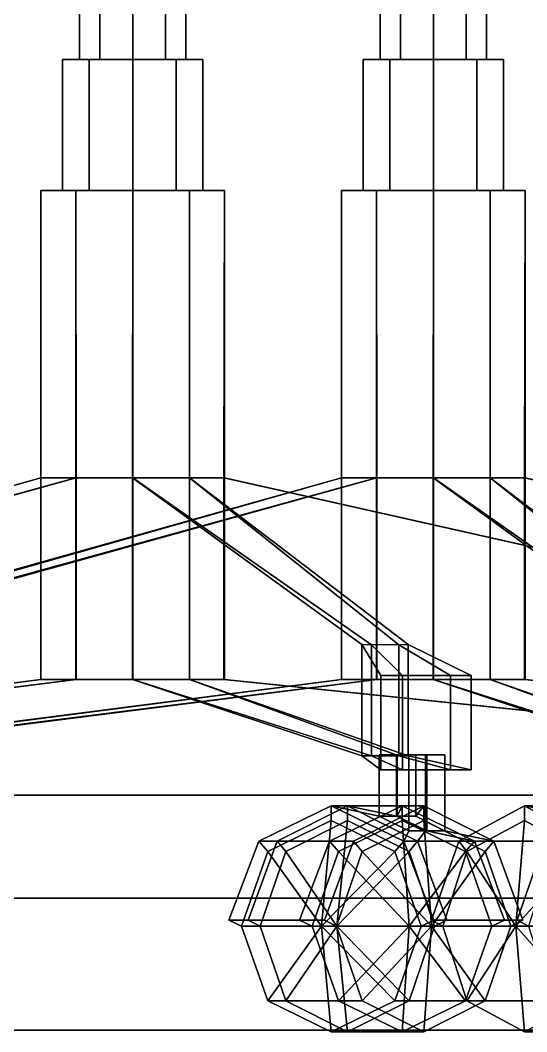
# Model space of a CAD drawing. Extents: x -252 to 252, y 0 to 101.
# Drawn here: x 184.73 to 191.81, y -0.06 to 14.07 of the extents above; entities that cross this region are included whole.
import ezdxf

# ---------------------------------------------------------------- set-up
doc = ezdxf.new("R2010")
doc.units = 0

msp = doc.modelspace()

# ---------------------------------------------------------------- linework, layer by layer
for points in [[(173.486786, -0.033936, 217.815475), (173.486786, 21.105835, 217.815475), (240.904663, 21.105835, 217.815536), (240.904663, -0.033936, 217.815506)], [(173.486786, 19.31665, 200.184692), (173.486786, -0.033936, 200.184692), (240.904663, -0.033936, 200.184692), (240.904663, 19.31665, 200.184692)], [(185.842453, 16.153473, 112.927773), (185.558762, 16.153471, 113.318535), (185.558762, 13.521462, 113.318535), (185.842453, 13.521463, 112.927773)], [(185.558762, 16.153471, 113.318535), (185.558762, 16.153473, 113.800926), (185.558762, 13.521463, 113.800926), (185.558762, 13.521462, 113.318535)], [(185.558762, 16.153473, 113.800926), (185.842453, 16.153473, 114.191444), (185.842453, 13.521463, 114.191444), (185.558762, 13.521463, 113.800926)], [(186.301392, 16.153473, 112.778877), (185.842453, 16.153473, 112.927773), (185.842453, 13.521463, 112.927773), (186.301392, 13.521463, 112.778877)], [(185.842453, 16.153473, 114.191444), (186.301392, 16.153471, 114.340355), (186.301392, 13.521462, 114.340355), (185.842453, 13.521463, 114.191444)], [(186.760101, 16.153471, 112.928017), (186.301392, 16.153473, 112.778877), (186.301392, 13.521463, 112.778877), (186.760101, 13.521462, 112.928017)], [(186.301392, 16.153471, 114.340355), (186.760101, 16.153473, 114.1912), (186.760101, 13.521463, 114.1912), (186.301392, 13.521462, 114.340355)], [(186.760101, 16.153473, 114.1912), (187.044037, 16.153473, 113.800682), (187.044037, 13.521463, 113.800682), (186.760101, 13.521463, 114.1912)], [(187.044037, 16.153471, 113.318291), (186.760101, 16.153471, 112.928017), (186.760101, 13.521462, 112.928017), (187.044037, 13.521462, 113.318291)], [(187.044037, 16.153473, 113.800682), (187.044037, 16.153471, 113.318291), (187.044037, 13.521462, 113.318291), (187.044037, 13.521463, 113.800682)], [(190.042221, 16.153473, -164.310364), (189.75853, 16.153471, -163.919601), (189.75853, 13.521462, -163.919601), (190.042221, 13.521463, -164.310364)], [(189.75853, 16.153471, -163.919601), (189.75853, 16.153473, -163.43721), (189.75853, 13.521463, -163.43721), (189.75853, 13.521462, -163.919601)], [(189.75853, 16.153473, -163.43721), (190.042221, 16.153473, -163.046692), (190.042221, 13.521463, -163.046692), (189.75853, 13.521463, -163.43721)], [(190.50116, 16.153473, -164.459259), (190.042221, 16.153473, -164.310364), (190.042221, 13.521463, -164.310364), (190.50116, 13.521463, -164.459259)], [(190.042221, 16.153473, -163.046692), (190.50116, 16.153471, -162.897781), (190.50116, 13.521462, -162.897781), (190.042221, 13.521463, -163.046692)], [(190.959854, 16.153471, -164.31012), (190.50116, 16.153473, -164.459259), (190.50116, 13.521463, -164.459259), (190.959854, 13.521462, -164.31012)], [(190.50116, 16.153471, -162.897781), (190.959854, 16.153473, -163.046936), (190.959854, 13.521463, -163.046936), (190.50116, 13.521462, -162.897781)], [(190.959854, 16.153473, -163.046936), (191.24379, 16.153473, -163.437454), (191.24379, 13.521463, -163.437454), (190.959854, 13.521463, -163.046936)], [(191.24379, 16.153471, -163.919846), (190.959854, 16.153471, -164.31012), (190.959854, 13.521462, -164.31012), (191.24379, 13.521462, -163.919846)], [(191.24379, 16.153473, -163.437454), (191.24379, 16.153471, -163.919846), (191.24379, 13.521462, -163.919846), (191.24379, 13.521463, -163.437454)], [(185.842453, 13.521463, 112.927773), (185.558762, 13.521462, 113.318535), (185.320877, 13.521462, 113.241219), (185.695404, 13.521462, 112.725624)], [(185.558762, 13.521462, 113.318535), (185.558762, 13.521463, 113.800926), (185.320877, 13.521462, 113.877953), (185.320877, 13.521462, 113.241219)], [(185.558762, 13.521463, 113.800926), (185.842453, 13.521463, 114.191444), (185.695404, 13.521462, 114.393593), (185.320877, 13.521462, 113.877953)], [(185.695404, 13.521462, 112.725624), (185.320877, 13.521462, 113.241219), (185.320877, 11.692321, 113.241219), (185.695404, 11.692321, 112.725624)], [(185.320877, 13.521462, 113.241219), (185.320877, 13.521462, 113.877953), (185.320877, 11.692321, 113.877953), (185.320877, 11.692321, 113.241219)], [(185.320877, 13.521462, 113.877953), (185.695404, 13.521462, 114.393593), (185.695404, 11.692321, 114.393593), (185.320877, 11.692321, 113.877953)], [(186.301392, 13.521463, 112.778877), (185.842453, 13.521463, 112.927773), (185.695404, 13.521462, 112.725624), (186.301392, 13.521462, 112.528862)], [(185.842453, 13.521463, 114.191444), (186.301392, 13.521462, 114.340355), (186.301392, 13.521462, 114.59037), (185.695404, 13.521462, 114.393593)], [(186.301392, 13.521462, 112.528862), (185.695404, 13.521462, 112.725624), (185.695404, 11.692321, 112.725624), (186.301392, 11.692321, 112.528862)], [(185.695404, 13.521462, 114.393593), (186.301392, 13.521462, 114.59037), (186.301392, 11.692321, 114.59037), (185.695404, 11.692321, 114.393593)], [(186.760101, 13.521462, 112.928017), (186.301392, 13.521463, 112.778877), (186.301392, 13.521462, 112.528862), (186.907135, 13.521462, 112.725868)], [(186.301392, 13.521462, 114.340355), (186.760101, 13.521463, 114.1912), (186.907135, 13.521462, 114.393349), (186.301392, 13.521462, 114.59037)], [(186.907135, 13.521462, 112.725868), (186.301392, 13.521462, 112.528862), (186.301392, 11.692321, 112.528862), (186.907135, 11.692321, 112.725868)], [(186.301392, 13.521462, 114.59037), (186.907135, 13.521462, 114.393349), (186.907135, 11.692321, 114.393349), (186.301392, 11.692321, 114.59037)], [(186.760101, 13.521463, 114.1912), (187.044037, 13.521463, 113.800682), (187.281677, 13.521462, 113.878197), (186.907135, 13.521462, 114.393349)], [(187.044037, 13.521462, 113.318291), (186.760101, 13.521462, 112.928017), (186.907135, 13.521462, 112.725868), (187.281677, 13.521462, 113.240974)], [(186.907135, 13.521462, 114.393349), (187.281677, 13.521462, 113.878197), (187.281677, 11.692321, 113.878197), (186.907135, 11.692321, 114.393349)], [(187.281677, 13.521462, 113.240974), (186.907135, 13.521462, 112.725868), (186.907135, 11.692321, 112.725868), (187.281677, 11.692321, 113.240974)], [(187.044037, 13.521463, 113.800682), (187.044037, 13.521462, 113.318291), (187.281677, 13.521462, 113.240974), (187.281677, 13.521462, 113.878197)], [(187.281677, 13.521462, 113.878197), (187.281677, 13.521462, 113.240974), (187.281677, 11.692321, 113.240974), (187.281677, 11.692321, 113.878197)], [(190.042221, 13.521463, -164.310364), (189.75853, 13.521462, -163.919601), (189.520645, 13.521462, -163.996918), (189.895172, 13.521462, -164.512512)], [(189.75853, 13.521462, -163.919601), (189.75853, 13.521463, -163.43721), (189.520645, 13.521462, -163.360184), (189.520645, 13.521462, -163.996918)], [(189.75853, 13.521463, -163.43721), (190.042221, 13.521463, -163.046692), (189.895172, 13.521462, -162.844543), (189.520645, 13.521462, -163.360184)], [(189.895172, 13.521462, -164.512512), (189.520645, 13.521462, -163.996918), (189.520645, 11.692321, -163.996918), (189.895172, 11.692321, -164.512512)], [(189.520645, 13.521462, -163.996918), (189.520645, 13.521462, -163.360184), (189.520645, 11.692321, -163.360184), (189.520645, 11.692321, -163.996918)], [(189.520645, 13.521462, -163.360184), (189.895172, 13.521462, -162.844543), (189.895172, 11.692321, -162.844543), (189.520645, 11.692321, -163.360184)], [(190.50116, 13.521463, -164.459259), (190.042221, 13.521463, -164.310364), (189.895172, 13.521462, -164.512512), (190.50116, 13.521462, -164.709274)], [(190.042221, 13.521463, -163.046692), (190.50116, 13.521462, -162.897781), (190.50116, 13.521462, -162.647766), (189.895172, 13.521462, -162.844543)], [(190.50116, 13.521462, -164.709274), (189.895172, 13.521462, -164.512512), (189.895172, 11.692321, -164.512512), (190.50116, 11.692321, -164.709274)], [(189.895172, 13.521462, -162.844543), (190.50116, 13.521462, -162.647766), (190.50116, 11.692321, -162.647766), (189.895172, 11.692321, -162.844543)], [(190.959854, 13.521462, -164.31012), (190.50116, 13.521463, -164.459259), (190.50116, 13.521462, -164.709274), (191.106903, 13.521462, -164.512268)], [(190.50116, 13.521462, -162.897781), (190.959854, 13.521463, -163.046936), (191.106903, 13.521462, -162.844788), (190.50116, 13.521462, -162.647766)], [(191.106903, 13.521462, -164.512268), (190.50116, 13.521462, -164.709274), (190.50116, 11.692321, -164.709274), (191.106903, 11.692321, -164.512268)], [(190.50116, 13.521462, -162.647766), (191.106903, 13.521462, -162.844788), (191.106903, 11.692321, -162.844788), (190.50116, 11.692321, -162.647766)], [(190.959854, 13.521463, -163.046936), (191.24379, 13.521463, -163.437454), (191.48143, 13.521462, -163.35994), (191.106903, 13.521462, -162.844788)], [(191.24379, 13.521462, -163.919846), (190.959854, 13.521462, -164.31012), (191.106903, 13.521462, -164.512268), (191.48143, 13.521462, -163.997162)], [(191.106903, 13.521462, -162.844788), (191.48143, 13.521462, -163.35994), (191.48143, 11.692321, -163.35994), (191.106903, 11.692321, -162.844788)], [(191.48143, 13.521462, -163.997162), (191.106903, 13.521462, -164.512268), (191.106903, 11.692321, -164.512268), (191.48143, 11.692321, -163.997162)], [(191.24379, 13.521463, -163.437454), (191.24379, 13.521462, -163.919846), (191.48143, 13.521462, -163.997162), (191.48143, 13.521462, -163.35994)], [(191.48143, 13.521462, -163.35994), (191.48143, 13.521462, -163.997162), (191.48143, 11.692321, -163.997162), (191.48143, 11.692321, -163.35994)], [(185.509155, 11.692321, 112.469048), (185.01947, 11.692321, 113.143349), (185.01947, 7.680287, 113.143349), (185.513611, 7.680287, 112.472435)], [(185.01947, 11.692321, 113.143349), (185.01947, 11.692321, 113.976357), (185.01947, 7.680287, 113.976357), (185.01947, 7.680287, 113.143349)], [(185.01947, 11.692321, 113.976357), (185.509155, 11.692321, 114.650169), (185.509155, 7.680287, 114.650169), (185.01947, 7.680287, 113.976357)], [(185.695404, 11.692321, 112.725624), (185.320877, 11.692321, 113.241219), (185.01947, 11.692321, 113.143349), (185.509155, 11.692321, 112.469048)], [(185.320877, 11.692321, 113.241219), (185.320877, 11.692321, 113.877953), (185.01947, 11.692321, 113.976357), (185.01947, 11.692321, 113.143349)], [(185.320877, 11.692321, 113.877953), (185.695404, 11.692321, 114.393593), (185.509155, 11.692321, 114.650169), (185.01947, 11.692321, 113.976357)], [(186.301392, 11.692321, 112.211983), (185.509155, 11.692321, 112.469048), (185.513611, 7.680287, 112.472435), (186.301392, 7.680287, 112.211967)], [(185.509155, 11.692321, 114.650169), (186.301392, 11.692321, 114.907249), (186.299667, 7.680287, 114.901543), (185.509155, 7.680287, 114.650169)], [(186.301392, 11.692321, 112.528862), (185.695404, 11.692321, 112.725624), (185.509155, 11.692321, 112.469048), (186.301392, 11.692321, 112.211983)], [(185.695404, 11.692321, 114.393593), (186.301392, 11.692321, 114.59037), (186.301392, 11.692321, 114.907249), (185.509155, 11.692321, 114.650169)], [(186.301392, 11.692321, 114.907249), (187.093643, 11.692321, 114.650169), (187.093643, 7.680287, 114.650169), (186.299667, 7.680287, 114.901543)], [(187.093643, 11.692321, 112.469048), (186.301392, 11.692321, 112.211983), (186.301392, 7.680287, 112.211967), (187.093384, 7.680287, 112.468925)], [(186.907135, 11.692321, 112.725868), (186.301392, 11.692321, 112.528862), (186.301392, 11.692321, 112.211983), (187.093643, 11.692321, 112.469048)], [(186.301392, 11.692321, 114.59037), (186.907135, 11.692321, 114.393349), (187.093643, 11.692321, 114.650169), (186.301392, 11.692321, 114.907249)], [(186.907135, 11.692321, 114.393349), (187.281677, 11.692321, 113.878197), (187.583069, 11.692321, 113.976112), (187.093643, 11.692321, 114.650169)], [(187.281677, 11.692321, 113.240974), (186.907135, 11.692321, 112.725868), (187.093643, 11.692321, 112.469048), (187.583069, 11.692321, 113.143105)], [(187.583069, 11.692321, 113.143105), (187.093643, 11.692321, 112.469048), (187.093384, 7.680287, 112.468925), (187.583084, 7.680287, 113.143105)], [(187.093643, 11.692321, 114.650169), (187.583069, 11.692321, 113.976112), (187.576324, 7.680287, 113.976112), (187.093643, 7.680287, 114.650169)], [(187.281677, 11.692321, 113.878197), (187.281677, 11.692321, 113.240974), (187.583069, 11.692321, 113.143105), (187.583069, 11.692321, 113.976112)], [(187.583069, 11.692321, 113.976112), (187.583069, 11.692321, 113.143105), (187.583084, 7.680287, 113.143105), (187.576324, 7.680287, 113.976112)], [(189.708908, 11.692321, -164.769089), (189.219238, 11.692321, -164.094788), (189.219238, 7.680287, -164.094788), (189.713364, 7.680287, -164.765701)], [(189.219238, 11.692321, -164.094788), (189.219238, 11.692321, -163.26178), (189.219238, 7.680287, -163.26178), (189.219238, 7.680287, -164.094788)], [(189.219238, 11.692321, -163.26178), (189.708908, 11.692321, -162.587967), (189.708908, 7.680287, -162.587967), (189.219238, 7.680287, -163.26178)], [(189.895172, 11.692321, -164.512512), (189.520645, 11.692321, -163.996918), (189.219238, 11.692321, -164.094788), (189.708908, 11.692321, -164.769089)], [(189.520645, 11.692321, -163.996918), (189.520645, 11.692321, -163.360184), (189.219238, 11.692321, -163.26178), (189.219238, 11.692321, -164.094788)], [(189.520645, 11.692321, -163.360184), (189.895172, 11.692321, -162.844543), (189.708908, 11.692321, -162.587967), (189.219238, 11.692321, -163.26178)], [(190.50116, 11.692321, -165.026154), (189.708908, 11.692321, -164.769089), (189.713364, 7.680287, -164.765701), (190.50116, 7.680287, -165.026169)], [(189.708908, 11.692321, -162.587967), (190.50116, 11.692321, -162.330887), (190.499435, 7.680287, -162.336594), (189.708908, 7.680287, -162.587967)], [(190.50116, 11.692321, -164.709274), (189.895172, 11.692321, -164.512512), (189.708908, 11.692321, -164.769089), (190.50116, 11.692321, -165.026154)], [(189.895172, 11.692321, -162.844543), (190.50116, 11.692321, -162.647766), (190.50116, 11.692321, -162.330887), (189.708908, 11.692321, -162.587967)], [(190.50116, 11.692321, -162.330887), (191.293411, 11.692321, -162.587967), (191.293411, 7.680287, -162.587967), (190.499435, 7.680287, -162.336594)], [(191.293411, 11.692321, -164.769089), (190.50116, 11.692321, -165.026154), (190.50116, 7.680287, -165.026169), (191.293152, 7.680287, -164.769211)], [(191.106903, 11.692321, -164.512268), (190.50116, 11.692321, -164.709274), (190.50116, 11.692321, -165.026154), (191.293411, 11.692321, -164.769089)], [(190.50116, 11.692321, -162.647766), (191.106903, 11.692321, -162.844788), (191.293411, 11.692321, -162.587967), (190.50116, 11.692321, -162.330887)], [(191.106903, 11.692321, -162.844788), (191.48143, 11.692321, -163.35994), (191.782837, 11.692321, -163.262024), (191.293411, 11.692321, -162.587967)], [(191.48143, 11.692321, -163.997162), (191.106903, 11.692321, -164.512268), (191.293411, 11.692321, -164.769089), (191.782837, 11.692321, -164.095032)], [(191.782837, 11.692321, -164.095032), (191.293411, 11.692321, -164.769089), (191.293152, 7.680287, -164.769211), (191.782852, 7.680287, -164.095032)], [(191.293411, 11.692321, -162.587967), (191.782837, 11.692321, -163.262024), (191.776093, 7.680287, -163.262024), (191.293411, 7.680287, -162.587967)], [(191.48143, 11.692321, -163.35994), (191.48143, 11.692321, -163.997162), (191.782837, 11.692321, -164.095032), (191.782837, 11.692321, -163.262024)], [(191.782837, 11.692321, -163.262024), (191.782837, 11.692321, -164.095032), (191.782852, 7.680287, -164.095032), (191.776093, 7.680287, -163.262024)], [(177.028748, 5.349036, 120.630196), (176.72113, 5.351799, 120.186317), (185.01947, 7.680287, 113.976357), (185.509155, 7.680287, 114.650169)], [(176.72113, 5.351799, 120.186317), (176.72113, 3.799343, 120.186317), (185.01947, 4.864105, 113.976357), (185.01947, 7.680287, 113.976357)], [(176.793121, 3.798079, 106.818039), (176.793121, 5.349036, 106.818039), (185.01947, 7.680287, 113.143349), (185.01947, 4.864105, 113.143349)], [(176.793121, 5.349036, 106.818039), (177.126068, 5.351799, 106.392517), (185.513611, 7.680287, 112.472435), (185.01947, 7.680287, 113.143349)], [(177.028748, 3.798079, 120.630196), (177.028748, 5.349036, 120.630196), (185.509155, 7.680287, 114.650169), (185.509155, 4.864105, 114.650169)], [(177.126068, 5.351799, 106.392517), (177.126068, 3.799343, 106.392517), (185.513611, 4.864105, 112.472435), (185.513611, 7.680287, 112.472435)], [(181.228516, 5.349036, -156.607941), (180.920898, 5.351799, -157.051819), (189.219238, 7.680287, -163.26178), (189.708908, 7.680287, -162.587967)], [(180.920898, 5.351799, -157.051819), (180.920898, 3.799343, -157.051819), (189.219238, 4.864105, -163.26178), (189.219238, 7.680287, -163.26178)], [(180.992889, 3.798079, -170.420105), (180.992889, 5.349036, -170.420105), (189.219238, 7.680287, -164.094788), (189.219238, 4.864105, -164.094788)], [(180.992889, 5.349036, -170.420105), (181.325821, 5.351799, -170.845627), (189.713364, 7.680287, -164.765701), (189.219238, 7.680287, -164.094788)], [(181.228516, 3.798079, -156.607941), (181.228516, 5.349036, -156.607941), (189.708908, 7.680287, -162.587967), (189.708908, 4.864105, -162.587967)], [(181.325821, 5.351799, -170.845627), (181.325821, 3.799343, -170.845627), (189.713364, 4.864105, -164.765701), (189.713364, 7.680287, -164.765701)], [(185.01947, 7.680287, 113.143349), (185.01947, 7.680287, 113.976357), (185.01947, 4.864105, 113.976357), (185.01947, 4.864105, 113.143349)], [(185.509155, 7.680287, 114.650169), (186.299667, 7.680287, 114.901543), (186.299667, 4.864105, 114.901543), (185.509155, 4.864105, 114.650169)], [(186.301392, 7.680287, 112.211967), (185.513611, 7.680287, 112.472435), (185.513611, 4.864105, 112.472435), (186.301392, 4.864105, 112.211967)], [(190.020691, 5.349036, 124.605507), (189.501099, 5.351799, 124.753487), (186.299667, 7.680287, 114.901543), (187.093643, 7.680287, 114.650169)], [(189.501099, 5.351799, 124.753487), (189.501099, 3.799343, 124.753487), (186.299667, 4.864105, 114.901543), (186.299667, 7.680287, 114.901543)], [(189.638977, 3.798079, 102.38649), (189.638977, 5.349036, 102.38649), (186.301392, 7.680287, 112.211967), (186.301392, 4.864105, 112.211967)], [(189.638977, 5.349036, 102.38649), (190.149109, 5.351799, 102.564644), (187.093384, 7.680287, 112.468925), (186.301392, 7.680287, 112.211967)], [(187.583084, 7.680287, 113.143105), (187.093384, 7.680287, 112.468925), (187.093384, 4.864105, 112.468925), (187.583084, 4.864105, 113.143105)], [(190.149109, 5.351799, 102.564644), (190.149109, 3.799343, 102.564644), (187.093384, 4.864105, 112.468925), (187.093384, 7.680287, 112.468925)], [(190.020691, 3.798079, 124.605507), (190.020691, 5.349036, 124.605507), (187.093643, 7.680287, 114.650169), (187.093643, 4.864105, 114.650169)], [(187.093643, 7.680287, 114.650169), (187.576324, 7.680287, 113.976112), (187.576324, 4.864105, 113.976112), (187.093643, 4.864105, 114.650169)], [(197.955246, 5.349036, 113.459145), (197.934265, 5.351799, 113.999062), (187.576324, 7.680287, 113.976112), (187.583084, 7.680287, 113.143105)], [(197.934265, 5.351799, 113.999062), (197.934265, 3.799343, 113.999062), (187.576324, 4.864105, 113.976112), (187.576324, 7.680287, 113.976112)], [(197.955246, 3.798079, 113.459145), (197.955246, 5.349036, 113.459145), (187.583084, 7.680287, 113.143105), (187.583084, 4.864105, 113.143105)], [(189.219238, 7.680287, -164.094788), (189.219238, 7.680287, -163.26178), (189.219238, 4.864105, -163.26178), (189.219238, 4.864105, -164.094788)], [(189.708908, 7.680287, -162.587967), (190.499435, 7.680287, -162.336594), (190.499435, 4.864105, -162.336594), (189.708908, 4.864105, -162.587967)], [(190.50116, 7.680287, -165.026169), (189.713364, 7.680287, -164.765701), (189.713364, 4.864105, -164.765701), (190.50116, 4.864105, -165.026169)], [(194.220459, 5.349036, -152.632629), (193.700867, 5.351799, -152.48465), (190.499435, 7.680287, -162.336594), (191.293411, 7.680287, -162.587967)], [(193.700867, 5.351799, -152.48465), (193.700867, 3.799343, -152.48465), (190.499435, 4.864105, -162.336594), (190.499435, 7.680287, -162.336594)], [(193.838745, 3.798079, -174.851654), (193.838745, 5.349036, -174.851654), (190.50116, 7.680287, -165.026169), (190.50116, 4.864105, -165.026169)], [(193.838745, 5.349036, -174.851654), (194.348862, 5.351799, -174.673492), (191.293152, 7.680287, -164.769211), (190.50116, 7.680287, -165.026169)], [(191.782852, 7.680287, -164.095032), (191.293152, 7.680287, -164.769211), (191.293152, 4.864105, -164.769211), (191.782852, 4.864105, -164.095032)], [(194.348862, 5.351799, -174.673492), (194.348862, 3.799343, -174.673492), (191.293152, 4.864105, -164.769211), (191.293152, 7.680287, -164.769211)], [(194.220459, 3.798079, -152.632629), (194.220459, 5.349036, -152.632629), (191.293411, 7.680287, -162.587967), (191.293411, 4.864105, -162.587967)], [(191.293411, 7.680287, -162.587967), (191.776093, 7.680287, -163.262024), (191.776093, 4.864105, -163.262024), (191.293411, 4.864105, -162.587967)], [(202.154999, 5.349036, -163.778992), (202.134018, 5.351799, -163.239075), (191.776093, 7.680287, -163.262024), (191.782852, 7.680287, -164.095032)], [(202.134018, 5.351799, -163.239075), (202.134018, 3.799343, -163.239075), (191.776093, 4.864105, -163.262024), (191.776093, 7.680287, -163.262024)], [(202.154999, 3.798079, -163.778992), (202.154999, 5.349036, -163.778992), (191.782852, 7.680287, -164.095032), (191.782852, 4.864105, -164.095032)], [(190.741791, 4.917948, 126.374519), (189.765503, 4.917948, 126.654457), (189.501099, 5.351799, 124.753487), (190.020691, 5.349036, 124.605507)], [(189.765503, 4.917948, 126.654457), (189.765503, 3.600953, 126.654457), (189.501099, 3.799343, 124.753487), (189.501099, 5.351799, 124.753487)], [(190.068054, 4.917948, 100.524475), (191.027466, 4.917948, 100.857841), (190.149109, 5.351799, 102.564644), (189.638977, 5.349036, 102.38649)], [(190.068039, 3.600953, 100.524422), (190.068054, 4.917948, 100.524475), (189.638977, 5.349036, 102.38649), (189.638977, 3.798079, 102.38649)], [(190.741791, 3.600953, 126.37458), (190.741791, 4.917948, 126.374519), (190.020691, 5.349036, 124.605507), (190.020691, 3.798079, 124.605507)], [(191.027466, 4.917948, 100.857841), (191.027466, 3.600953, 100.857841), (190.149109, 3.799343, 102.564644), (190.149109, 5.351799, 102.564644)], [(176.72113, 3.799343, 120.186317), (177.028748, 3.798079, 120.630196), (185.509155, 4.864105, 114.650169), (185.01947, 4.864105, 113.976357)], [(177.126068, 3.799343, 106.392517), (176.793121, 3.798079, 106.818039), (185.01947, 4.864105, 113.143349), (185.513611, 4.864105, 112.472435)], [(180.920898, 3.799343, -157.051819), (181.228516, 3.798079, -156.607941), (189.708908, 4.864105, -162.587967), (189.219238, 4.864105, -163.26178)], [(181.325821, 3.799343, -170.845627), (180.992889, 3.798079, -170.420105), (189.219238, 4.864105, -164.094788), (189.713364, 4.864105, -164.765701)], [(189.501099, 3.799343, 124.753487), (190.020691, 3.798079, 124.605507), (187.093643, 4.864105, 114.650169), (186.299667, 4.864105, 114.901543)], [(190.149109, 3.799343, 102.564644), (189.638977, 3.798079, 102.38649), (186.301392, 4.864105, 112.211967), (187.093384, 4.864105, 112.468925)], [(197.934265, 3.799343, 113.999062), (197.955246, 3.798079, 113.459145), (187.583084, 4.864105, 113.143105), (187.576324, 4.864105, 113.976112)], [(189.765503, 4.917948, 126.654457), (190.741791, 4.917948, 126.374519), (190.741791, 3.600953, 126.37458), (189.765503, 3.600953, 126.654457)], [(191.027466, 4.917948, 100.857841), (190.068054, 4.917948, 100.524475), (190.068039, 3.600953, 100.524422), (191.027466, 3.600953, 100.857841)], [(193.700867, 3.799343, -152.48465), (194.220459, 3.798079, -152.632629), (191.293411, 4.864105, -162.587967), (190.499435, 4.864105, -162.336594)], [(194.348862, 3.799343, -174.673492), (193.838745, 3.798079, -174.851654), (190.50116, 4.864105, -165.026169), (191.293152, 4.864105, -164.769211)], [(202.134018, 3.799343, -163.239075), (202.154999, 3.798079, -163.778992), (191.782852, 4.864105, -164.095032), (191.776093, 4.864105, -163.262024)], [(189.765503, 3.600953, 126.654457), (190.741791, 3.600953, 126.37458), (190.020691, 3.798079, 124.605507), (189.501099, 3.799343, 124.753487)], [(191.027466, 3.600953, 100.857841), (190.068039, 3.600953, 100.524422), (189.638977, 3.798079, 102.38649), (190.149109, 3.799343, 102.564644)], [(189.9935, 3.813205, 125.686806), (189.742279, 3.813205, 126.09626), (189.742279, 2.953108, 126.09626), (189.9935, 2.953108, 125.686806)], [(189.742279, 3.813205, 126.09626), (190.157318, 3.813205, 126.351097), (190.157318, 2.751266, 126.351097), (189.742279, 2.953108, 126.09626)], [(190.258469, 3.813205, 100.808121), (189.987396, 3.813205, 101.204521), (189.987396, 2.953108, 101.204521), (190.258469, 2.953108, 100.808121)], [(189.987396, 3.813205, 101.204521), (190.389587, 3.813205, 101.479805), (190.389587, 2.751266, 101.479805), (189.987396, 2.953108, 101.204521)], [(190.408768, 3.813205, 125.941948), (189.9935, 3.813205, 125.686806), (189.9935, 2.953108, 125.686806), (190.408768, 2.751266, 125.941948)], [(190.157318, 3.813205, 126.351097), (190.408768, 3.813205, 125.941948), (190.408768, 2.751266, 125.941948), (190.157318, 2.751266, 126.351097)], [(190.660767, 3.813205, 101.083031), (190.258469, 3.813205, 100.808121), (190.258469, 2.953108, 100.808121), (190.660767, 2.751266, 101.083031)], [(190.389587, 3.813205, 101.479805), (190.660767, 3.813205, 101.083031), (190.660767, 2.751266, 101.083031), (190.389587, 2.751266, 101.479805)], [(247.379807, 3.248811, 70.187317), (139.017731, 3.248811, 70.187317), (139.017731, 1.80844, 70.187317), (247.379807, 1.80844, 70.187317)], [(139.017731, 3.248811, 71.958435), (247.379807, 3.248811, 71.958435), (247.379807, 1.80844, 71.958435), (139.017731, 1.80844, 71.958435)], [(247.379807, 3.248811, 71.958435), (139.017731, 3.248811, 71.958435), (139.017731, 3.248811, 70.187317), (247.379807, 3.248811, 70.187317)], [(139.017853, 3.248811, -6.162376), (247.379929, 3.248811, -6.162376), (247.379929, 1.80844, -6.162376), (139.017853, 1.80844, -6.162376)], [(247.379929, 3.248811, -7.933495), (139.017853, 3.248811, -7.933495), (139.017853, 1.80844, -7.933495), (247.379929, 1.80844, -7.933495)], [(139.017853, 3.248811, -7.933495), (247.379929, 3.248811, -7.933495), (247.379929, 3.248811, -6.162376), (139.017853, 3.248811, -6.162376)], [(142.145889, 1.80844, -216.913956), (142.145889, 3.248811, -216.913925), (249.927277, 3.248811, -216.913895), (249.927277, 1.80844, -216.913956)], [(142.145889, 3.248811, -216.913925), (142.145889, 3.248811, -218.685074), (249.927292, 3.248811, -218.685074), (249.927277, 3.248811, -216.913895)], [(249.927292, 1.80844, -218.685074), (249.927292, 3.248811, -218.685074), (142.145889, 3.248811, -218.685074), (142.145889, 1.80844, -218.685074)], [(189.050934, 2.606178, 124.282906), (190.063171, 3.098197, 124.904457), (189.075867, 3.098197, 126.511742), (188.063644, 2.606178, 125.89019)], [(188.063644, 2.606178, 125.89019), (189.075867, 3.098197, 126.511742), (189.075867, 2.893023, 126.511742), (188.187164, 2.461097, 125.966469)], [(189.385895, 2.606178, 99.35955), (190.366135, 3.098197, 100.030159), (189.301132, 3.098197, 101.587181), (188.320663, 2.606178, 100.916817)], [(188.320663, 2.606178, 100.916817), (189.301132, 3.098197, 101.587181), (189.301132, 2.893023, 101.587181), (188.440491, 2.461097, 100.998543)], [(190.063171, 3.098197, 124.904457), (189.050934, 2.606178, 124.282906), (189.174728, 2.461097, 124.358696), (190.063171, 2.893023, 124.904457)], [(189.075867, 3.098197, 126.511742), (190.088074, 2.606177, 127.133827), (189.964188, 2.461097, 127.05793), (189.075867, 2.893023, 126.511742)], [(189.9935, 2.953108, 125.686806), (189.742279, 2.953108, 126.09626), (189.075867, 3.098197, 126.511742), (190.063171, 3.098197, 124.904457)], [(189.742279, 2.953108, 126.09626), (190.157318, 2.751266, 126.351097), (190.088074, 2.606177, 127.133827), (189.075867, 3.098197, 126.511742)], [(189.301132, 3.098197, 101.587181), (190.281586, 2.606177, 102.257584), (190.161758, 2.461097, 102.175804), (189.301132, 2.893023, 101.587181)], [(190.258469, 2.953108, 100.808121), (189.987396, 2.953108, 101.204521), (189.301132, 3.098197, 101.587181), (190.366135, 3.098197, 100.030159)], [(189.987396, 2.953108, 101.204521), (190.389587, 2.751266, 101.479805), (190.281586, 2.606177, 102.257584), (189.301132, 3.098197, 101.587181)], [(190.366135, 3.098197, 100.030159), (189.385895, 2.606178, 99.35955), (189.505508, 2.461097, 99.441589), (190.366135, 2.893023, 100.030159)], [(190.408768, 2.751266, 125.941948), (189.9935, 2.953108, 125.686806), (190.063171, 3.098197, 124.904457), (191.075333, 2.606177, 125.526039)], [(191.075333, 2.606177, 125.526039), (190.063171, 3.098197, 124.904457), (190.063171, 2.893023, 124.904457), (190.951813, 2.461097, 125.450264)], [(190.660767, 2.751266, 101.083031), (190.258469, 2.953108, 100.808121), (190.366135, 3.098197, 100.030159), (191.346802, 2.606177, 100.700615)], [(191.346802, 2.606177, 100.700615), (190.366135, 3.098197, 100.030159), (190.366135, 2.893023, 100.030159), (191.226959, 2.461097, 100.618599)], [(190.855682, 2.606178, -47.919067), (191.774628, 3.098197, -48.671646), (192.969971, 3.098197, -47.212067), (192.05127, 2.606178, -46.459503)], [(191.774628, 3.098197, -48.671646), (190.855682, 2.606178, -47.919067), (190.968018, 2.461097, -48.011032), (191.774628, 2.893023, -48.671646)], [(192.693588, 2.606177, -49.424454), (191.774628, 3.098197, -48.671646), (191.774628, 2.893023, -48.671646), (192.581528, 2.461097, -49.33255)], [(192.491211, 2.953108, -48.349518), (192.795364, 2.953108, -47.977936), (192.969971, 3.098197, -47.212067), (191.774628, 3.098197, -48.671646)], [(192.868195, 2.751266, -48.65863), (192.491211, 2.953108, -48.349518), (191.774628, 3.098197, -48.671646), (192.693588, 2.606177, -49.424454)], [(188.939148, 1.418337, 126.734444), (188.187164, 2.461097, 125.966469), (189.075867, 2.893023, 126.511742)], [(189.153717, 1.418337, 101.803024), (188.440491, 2.461097, 100.998543), (189.301132, 2.893023, 101.587181)], [(188.939148, 1.418337, 126.734444), (189.075867, 2.893023, 126.511742), (189.964188, 2.461097, 127.05793)], [(189.153717, 1.418337, 101.803024), (189.301132, 2.893023, 101.587181), (190.161758, 2.461097, 102.175804)], [(190.164978, 1.418337, 124.738548), (190.063171, 2.893023, 124.904457), (189.174728, 2.461097, 124.358696)], [(190.475983, 1.418337, 99.869453), (190.366135, 2.893023, 100.030159), (189.505508, 2.461097, 99.441589)], [(190.164978, 1.418337, 124.738548), (190.951813, 2.461097, 125.450264), (190.063171, 2.893023, 124.904457)], [(190.475983, 1.418337, 99.869453), (191.226959, 2.461097, 100.618599), (190.366135, 2.893023, 100.030159)], [(191.651321, 1.418337, -48.822174), (191.774628, 2.893023, -48.671646), (190.968018, 2.461097, -48.011032)], [(191.651321, 1.418337, -48.822174), (192.581528, 2.461097, -49.33255), (191.774628, 2.893023, -48.671646)], [(190.157318, 2.751266, 126.351097), (190.408768, 2.751266, 125.941948), (191.075333, 2.606177, 125.526039), (190.088074, 2.606177, 127.133827)], [(190.389587, 2.751266, 101.479805), (190.660767, 2.751266, 101.083031), (191.346802, 2.606177, 100.700615), (190.281586, 2.606177, 102.257584)], [(188.631683, 1.503324, 124.025169), (189.050934, 2.606178, 124.282906), (188.063644, 2.606178, 125.89019), (187.644379, 1.503324, 125.632515)], [(187.644379, 1.503324, 125.632515), (188.063644, 2.606178, 125.89019), (188.187164, 2.461097, 125.966469), (187.819214, 1.418337, 125.740044)], [(188.979919, 1.503324, 99.081848), (189.385895, 2.606178, 99.35955), (188.320663, 2.606178, 100.916817), (187.914673, 1.503324, 100.638611)], [(187.914673, 1.503324, 100.638611), (188.320663, 2.606178, 100.916817), (188.440491, 2.461097, 100.998543), (188.084167, 1.418337, 100.754456)], [(189.050934, 2.606178, 124.282906), (188.631683, 1.503324, 124.025169), (188.806732, 1.418337, 124.132256), (189.174728, 2.461097, 124.358696)], [(189.385895, 2.606178, 99.35955), (188.979919, 1.503324, 99.081848), (189.148987, 1.418337, 99.197304), (189.505508, 2.461097, 99.441589)], [(190.088074, 2.606177, 127.133827), (190.507233, 1.503323, 127.390907), (190.332367, 1.418337, 127.283867), (189.964188, 2.461097, 127.05793)], [(191.075333, 2.606177, 125.526039), (191.494522, 1.503323, 125.783607), (190.507233, 1.503323, 127.390907), (190.088074, 2.606177, 127.133827)], [(190.281586, 2.606177, 102.257584), (190.687836, 1.503323, 102.535309), (190.518204, 1.418337, 102.420082), (190.161758, 2.461097, 102.175804)], [(191.346802, 2.606177, 100.700615), (191.752808, 1.503323, 100.978294), (190.687836, 1.503323, 102.535309), (190.281586, 2.606177, 102.257584)], [(190.475159, 1.503324, -47.607346), (190.855682, 2.606178, -47.919067), (192.05127, 2.606178, -46.459503), (191.67038, 1.503324, -46.147873)], [(190.855682, 2.606178, -47.919067), (190.475159, 1.503324, -47.607346), (190.633575, 1.418337, -47.737305), (190.968018, 2.461097, -48.011032)], [(191.494522, 1.503323, 125.783607), (191.075333, 2.606177, 125.526039), (190.951813, 2.461097, 125.450264), (191.319702, 1.418337, 125.676094)], [(191.752808, 1.503323, 100.978294), (191.346802, 2.606177, 100.700615), (191.226959, 2.461097, 100.618599), (191.583588, 1.418337, 100.862221)], [(191.67038, 1.503324, -46.147873), (192.05127, 2.606178, -46.459503), (192.163345, 2.461097, -46.551453), (191.829117, 1.418337, -46.277725)], [(188.939148, 1.418337, 126.734444), (187.819214, 1.418337, 125.740044), (188.187164, 2.461097, 125.966469)], [(189.153717, 1.418337, 101.803024), (188.084167, 1.418337, 100.754456), (188.440491, 2.461097, 100.998543)], [(190.164978, 1.418337, 124.738548), (189.174728, 2.461097, 124.358696), (188.806732, 1.418337, 124.132256)], [(188.939148, 1.418337, 126.734444), (189.964188, 2.461097, 127.05793), (190.332367, 1.418337, 127.283867)], [(190.475983, 1.418337, 99.869453), (189.505508, 2.461097, 99.441589), (189.148987, 1.418337, 99.197304)], [(189.153717, 1.418337, 101.803024), (190.161758, 2.461097, 102.175804), (190.518204, 1.418337, 102.420082)], [(190.164978, 1.418337, 124.738548), (191.319702, 1.418337, 125.676094), (190.951813, 2.461097, 125.450264)], [(190.475983, 1.418337, 99.869453), (191.583588, 1.418337, 100.862221), (191.226959, 2.461097, 100.618599)], [(191.651321, 1.418337, -48.822174), (190.968018, 2.461097, -48.011032), (190.633575, 1.418337, -47.737305)], [(191.651321, 1.418337, -48.822174), (192.915604, 1.418337, -49.606339), (192.581528, 2.461097, -49.33255)], [(247.379807, 1.80844, 70.187317), (139.017731, 1.80844, 70.187317), (139.017731, 1.80844, 71.958435), (247.379807, 1.80844, 71.958435)], [(139.017853, 1.80844, -6.162376), (247.379929, 1.80844, -6.162376), (247.379929, 1.80844, -7.933495), (139.017853, 1.80844, -7.933495)], [(142.145889, 1.80844, -218.685074), (142.145889, 1.80844, -216.913956), (249.927277, 1.80844, -216.913956), (249.927292, 1.80844, -218.685074)], [(188.631683, 1.503324, 124.025169), (187.644379, 1.503324, 125.632515), (187.819214, 1.418337, 125.740044), (188.806732, 1.418337, 124.132256)], [(189.174728, 0.375578, 124.358696), (188.806732, 1.418337, 124.132256), (187.819214, 1.418337, 125.740044), (188.187164, 0.375578, 125.966469)], [(188.939148, 1.418337, 126.734444), (188.187164, 0.375578, 125.966469), (187.819214, 1.418337, 125.740044)], [(188.979919, 1.503324, 99.081848), (187.914673, 1.503324, 100.638611), (188.084167, 1.418337, 100.754456), (189.148987, 1.418337, 99.197304)], [(189.505508, 0.375578, 99.441589), (189.148987, 1.418337, 99.197304), (188.084167, 1.418337, 100.754456), (188.440491, 0.375578, 100.998543)], [(189.153717, 1.418337, 101.803024), (188.440491, 0.375578, 100.998543), (188.084167, 1.418337, 100.754456)], [(188.939148, 1.418337, 126.734444), (189.075867, -0.056348, 126.511742), (188.187164, 0.375578, 125.966469)], [(189.153717, 1.418337, 101.803024), (189.301132, -0.056348, 101.587181), (188.440491, 0.375578, 100.998543)], [(190.164978, 1.418337, 124.738548), (188.806732, 1.418337, 124.132256), (189.174728, 0.375578, 124.358696)], [(188.939148, 1.418337, 126.734444), (190.332367, 1.418337, 127.283867), (189.964188, 0.375578, 127.05793)], [(188.939148, 1.418337, 126.734444), (189.964188, 0.375578, 127.05793), (189.075867, -0.056348, 126.511742)], [(190.475983, 1.418337, 99.869453), (189.148987, 1.418337, 99.197304), (189.505508, 0.375578, 99.441589)], [(189.153717, 1.418337, 101.803024), (190.518204, 1.418337, 102.420082), (190.161758, 0.375578, 102.175804)], [(189.153717, 1.418337, 101.803024), (190.161758, 0.375578, 102.175804), (189.301132, -0.056348, 101.587181)], [(190.164978, 1.418337, 124.738548), (189.174728, 0.375578, 124.358696), (190.063171, -0.056348, 124.904457)], [(190.475983, 1.418337, 99.869453), (189.505508, 0.375578, 99.441589), (190.366135, -0.056348, 100.030159)], [(191.319702, 1.418337, 125.676094), (190.951813, 0.375578, 125.450264), (189.964188, 0.375578, 127.05793), (190.332367, 1.418337, 127.283867)], [(190.164978, 1.418337, 124.738548), (190.063171, -0.056348, 124.904457), (190.951813, 0.375578, 125.450264)], [(191.583588, 1.418337, 100.862221), (191.226959, 0.375578, 100.618599), (190.161758, 0.375578, 102.175804), (190.518204, 1.418337, 102.420082)], [(190.164978, 1.418337, 124.738548), (190.951813, 0.375578, 125.450264), (191.319702, 1.418337, 125.676094)], [(190.507233, 1.503323, 127.390907), (191.494522, 1.503323, 125.783607), (191.319702, 1.418337, 125.676094), (190.332367, 1.418337, 127.283867)], [(190.475983, 1.418337, 99.869453), (190.366135, -0.056348, 100.030159), (191.226959, 0.375578, 100.618599)], [(190.475159, 1.503324, -47.607346), (191.67038, 1.503324, -46.147873), (191.829117, 1.418337, -46.277725), (190.633575, 1.418337, -47.737305)], [(190.475983, 1.418337, 99.869453), (191.226959, 0.375578, 100.618599), (191.583588, 1.418337, 100.862221)], [(190.687836, 1.503323, 102.535309), (191.752808, 1.503323, 100.978294), (191.583588, 1.418337, 100.862221), (190.518204, 1.418337, 102.420082)], [(190.968018, 0.375578, -48.011032), (190.633575, 1.418337, -47.737305), (191.829117, 1.418337, -46.277725), (192.163345, 0.375578, -46.551453)], [(191.651321, 1.418337, -48.822174), (190.633575, 1.418337, -47.737305), (190.968018, 0.375578, -48.011032)], [(191.651321, 1.418337, -48.822174), (190.968018, 0.375578, -48.011032), (191.774628, -0.056348, -48.671646)], [(191.651321, 1.418337, -48.822174), (192.581528, 0.375578, -49.33255), (192.915604, 1.418337, -49.606339)], [(191.651321, 1.418337, -48.822174), (191.774628, -0.056348, -48.671646), (192.581528, 0.375578, -49.33255)], [(190.063171, -0.056348, 124.904457), (189.174728, 0.375578, 124.358696), (188.187164, 0.375578, 125.966469), (189.075867, -0.056348, 126.511742)], [(190.366135, -0.056348, 100.030159), (189.505508, 0.375578, 99.441589), (188.440491, 0.375578, 100.998543), (189.301132, -0.056348, 101.587181)], [(190.951813, 0.375578, 125.450264), (190.063171, -0.056348, 124.904457), (189.075867, -0.056348, 126.511742), (189.964188, 0.375578, 127.05793)], [(191.226959, 0.375578, 100.618599), (190.366135, -0.056348, 100.030159), (189.301132, -0.056348, 101.587181), (190.161758, 0.375578, 102.175804)], [(191.774628, -0.056348, -48.671646), (190.968018, 0.375578, -48.011032), (192.163345, 0.375578, -46.551453), (192.969971, -0.056348, -47.212067)], [(192.581528, 0.375578, -49.33255), (191.774628, -0.056348, -48.671646), (192.969971, -0.056348, -47.212067), (193.776825, 0.375578, -47.872971)], [(173.486786, -0.033936, 217.815475), (240.904663, -0.033936, 217.815506), (240.904663, -0.033936, 200.184692), (173.486786, -0.033936, 200.184692)]]:
    msp.add_3dface(points)

doc.saveas('drawing.dxf')
